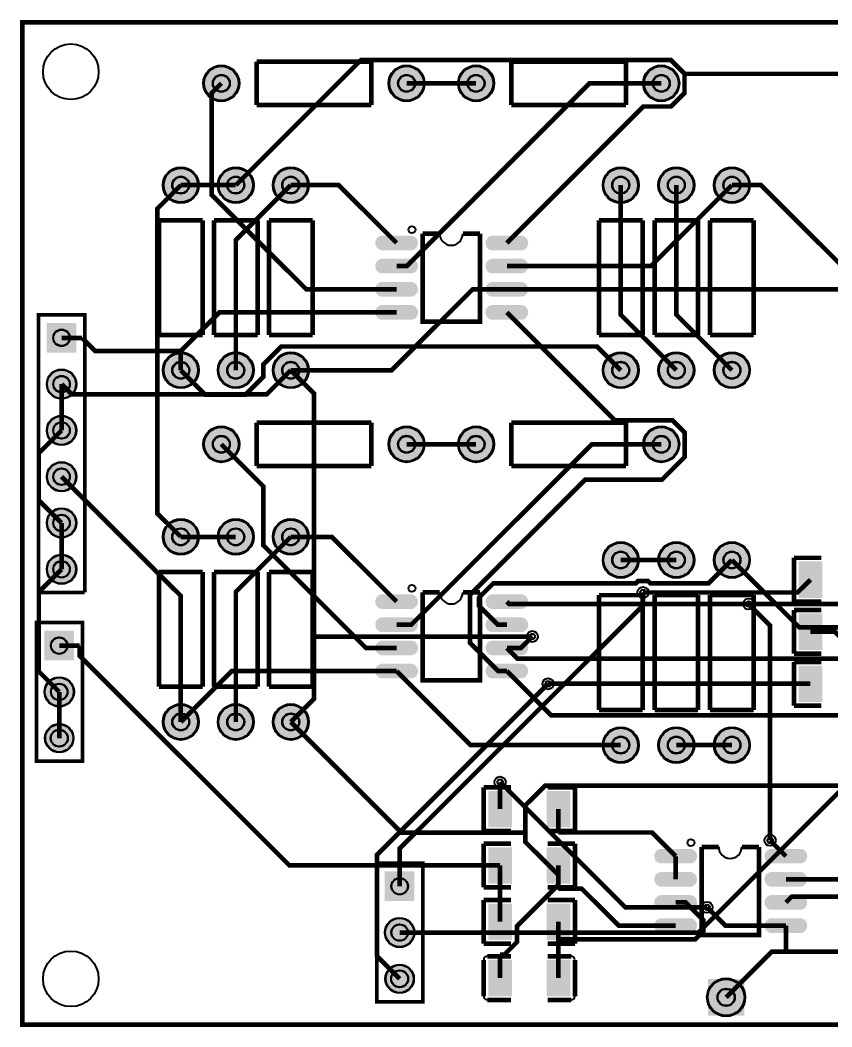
# Model space of a CAD drawing. Extents: x 271 to 3430, y 546 to 2722.
# Drawn here: x 271 to 2023, y 546 to 2722 of the extents above; entities that cross this region are included whole.
import ezdxf

# ---------------------------------------------------------------- set-up
doc = ezdxf.new("R2010")
doc.units = 9
for name, color, linetype, true_color in [('BoardOutLine', 7, 'Continuous', 0xff00ff), ('BottomLayer', 7, 'Continuous', 0x0000ff), ('Hole', 7, 'Continuous', 0x222222), ('Multi-Layer', 7, 'Continuous', 0xc0c0c0), ('TopLayer', 7, 'Continuous', 0xff0000), ('TopPasteMaskLayer', 7, 'Continuous', 0x808080), ('TopSilkLayer', 7, 'Continuous', 0xffcc00), ('TopSolderMaskLayer', 7, 'Continuous', 0x800080)]:
    doc.layers.add(name, color=color, linetype=linetype, true_color=true_color)

msp = doc.modelspace()

# ---------------------------------------------------------------- hatches: boundary and pattern name
at = {"layer": 'Multi-Layer'}
for points in [[(668, 2585, 1), (742, 2585, 1)], [(1068, 2585, 1), (1142, 2585, 1)], [(1218, 2585, 1), (1292, 2585, 1)], [(1618, 2585, 1), (1692, 2585, 1)], [(580.5, 2365, 1), (654.5, 2365, 1)], [(699.2, 2365, 1), (773.2, 2365, 1)], [(818, 2365, 1), (892, 2365, 1)], [(1530.5, 2365, 1), (1604.5, 2365, 1)], [(1650.5, 2365, 1), (1724.5, 2365, 1)], [(1770.5, 2365, 1), (1844.5, 2365, 1)], [(391, 2066), (391, 2004), (329, 2004), (329, 2066)], [(580.5, 1965, 1), (654.5, 1965, 1)], [(699.2, 1965, 1), (773.2, 1965, 1)], [(818, 1965, 1), (892, 1965, 1)], [(1530.5, 1965, 1), (1604.5, 1965, 1)], [(1650.5, 1965, 1), (1724.5, 1965, 1)], [(1770.5, 1965, 1), (1844.5, 1965, 1)], [(329, 1935, 1), (391, 1935, 1)], [(329, 1835, 1), (391, 1835, 1)], [(668, 1805, 1), (742, 1805, 1)], [(1068, 1805, 1), (1142, 1805, 1)], [(1218, 1805, 1), (1292, 1805, 1)], [(1618, 1805, 1), (1692, 1805, 1)], [(329, 1735, 1), (391, 1735, 1)], [(329, 1635, 1), (391, 1635, 1)], [(580.5, 1605, 1), (654.5, 1605, 1)], [(699.2, 1605, 1), (773.2, 1605, 1)], [(818, 1605, 1), (892, 1605, 1)], [(1530.5, 1555, 1), (1604.5, 1555, 1)], [(1650.5, 1555, 1), (1724.5, 1555, 1)], [(1770.5, 1555, 1), (1844.5, 1555, 1)], [(329, 1535, 1), (391, 1535, 1)], [(386, 1339), (324, 1339), (324, 1401), (386, 1401)], [(324, 1270, 1), (386, 1270, 1)], [(580.5, 1205, 1), (654.5, 1205, 1)], [(699.2, 1205, 1), (773.2, 1205, 1)], [(818, 1205, 1), (892, 1205, 1)], [(325, 1170, 1), (385, 1170, 1)], [(1530.5, 1155, 1), (1604.5, 1155, 1)], [(1650.5, 1155, 1), (1724.5, 1155, 1)], [(1770.5, 1155, 1), (1844.5, 1155, 1)], [(1121, 819), (1059, 819), (1059, 881), (1121, 881)], [(1059, 750, 1), (1121, 750, 1)], [(1060, 650, 1), (1120, 650, 1)], [(1755.6, 610, 1), (1834.4, 610, 1)]]:
    msp.add_hatch(color=256, dxfattribs=at).paths.add_polyline_path(points)
at = {"layer": 'TopLayer'}
for points in [[(1054, 2226.2, -0.785398), (1054, 2253.8), (1113, 2253.8, -0.785398), (1113, 2226.2)], [(1292, 2226.2, -0.785398), (1292, 2253.8), (1351, 2253.8, -0.785398), (1351, 2226.2)], [(1054, 2176.2, -0.785398), (1054, 2203.8), (1113, 2203.8, -0.785398), (1113, 2176.2)], [(1292, 2176.2, -0.785398), (1292, 2203.8), (1351, 2203.8, -0.785398), (1351, 2176.2)], [(1054, 2126.2, -0.785398), (1054, 2153.8), (1113, 2153.8, -0.785398), (1113, 2126.2)], [(1292, 2126.2, -0.785398), (1292, 2153.8), (1351, 2153.8, -0.785398), (1351, 2126.2)], [(1054, 2076.2, -0.785398), (1054, 2103.8), (1113, 2103.8, -0.785398), (1113, 2076.2)], [(1292, 2076.2, -0.785398), (1292, 2103.8), (1351, 2103.8, -0.785398), (1351, 2076.2)], [(1953.4, 1549.9), (2000.6, 1549.9), (2000.6, 1475.1), (1953.4, 1475.1)], [(1054, 1451.2, -0.785398), (1054, 1478.8), (1113, 1478.8, -0.785398), (1113, 1451.2)], [(1292, 1451.2, -0.785398), (1292, 1478.8), (1351, 1478.8, -0.785398), (1351, 1451.2)], [(1953.4, 1437.4), (2000.6, 1437.4), (2000.6, 1362.6), (1953.4, 1362.6)], [(1054, 1401.2, -0.785398), (1054, 1428.8), (1113, 1428.8, -0.785398), (1113, 1401.2)], [(1292, 1401.2, -0.785398), (1292, 1428.8), (1351, 1428.8, -0.785398), (1351, 1401.2)], [(1054, 1351.2, -0.785398), (1054, 1378.8), (1113, 1378.8, -0.785398), (1113, 1351.2)], [(1292, 1351.2, -0.785398), (1292, 1378.8), (1351, 1378.8, -0.785398), (1351, 1351.2)], [(1054, 1301.2, -0.785398), (1054, 1328.8), (1113, 1328.8, -0.785398), (1113, 1301.2)], [(1292, 1301.2, -0.785398), (1292, 1328.8), (1351, 1328.8, -0.785398), (1351, 1301.2)], [(2000.6, 1250.1), (1953.4, 1250.1), (1953.4, 1324.9), (2000.6, 1324.9)], [(1330.6, 979.3), (1283.4, 979.3), (1283.4, 1054.1), (1330.6, 1054.1)], [(1456.6, 979.3), (1409.4, 979.3), (1409.4, 1054.1), (1456.6, 1054.1)], [(1330.6, 857.6), (1283.4, 857.6), (1283.4, 932.4), (1330.6, 932.4)], [(1456.6, 857.6), (1409.4, 857.6), (1409.4, 932.4), (1456.6, 932.4)], [(1656.5, 901.2, -0.785398), (1656.5, 928.8), (1715.5, 928.8, -0.785398), (1715.5, 901.2)], [(1894.5, 901.2, -0.785398), (1894.5, 928.8), (1953.5, 928.8, -0.785398), (1953.5, 901.2)], [(1656.5, 851.2, -0.785398), (1656.5, 878.8), (1715.5, 878.8, -0.785398), (1715.5, 851.2)], [(1894.5, 851.2, -0.785398), (1894.5, 878.8), (1953.5, 878.8, -0.785398), (1953.5, 851.2)], [(1656.5, 801.2, -0.785398), (1656.5, 828.8), (1715.5, 828.8, -0.785398), (1715.5, 801.2)], [(1894.5, 801.2, -0.785398), (1894.5, 828.8), (1953.5, 828.8, -0.785398), (1953.5, 801.2)], [(1283.4, 810.7), (1330.6, 810.7), (1330.6, 735.9), (1283.4, 735.9)], [(1409.4, 810.7), (1456.6, 810.7), (1456.6, 735.9), (1409.4, 735.9)], [(1656.5, 751.2, -0.785398), (1656.5, 778.8), (1715.5, 778.8, -0.785398), (1715.5, 751.2)], [(1894.5, 751.2, -0.785398), (1894.5, 778.8), (1953.5, 778.8, -0.785398), (1953.5, 751.2)], [(1283.4, 689.1), (1330.6, 689.1), (1330.6, 614.3), (1283.4, 614.3)], [(1409.4, 689.1), (1456.6, 689.1), (1456.6, 614.3), (1409.4, 614.3)]]:
    msp.add_hatch(color=256, dxfattribs=at).paths.add_polyline_path(points)
at = {"layer": 'TopPasteMaskLayer'}
for points in [[(668, 2585, 1), (742, 2585, 1)], [(1068, 2585, 1), (1142, 2585, 1)], [(1218, 2585, 1), (1292, 2585, 1)], [(1618, 2585, 1), (1692, 2585, 1)], [(580.5, 2365, 1), (654.5, 2365, 1)], [(699.2, 2365, 1), (773.2, 2365, 1)], [(818, 2365, 1), (892, 2365, 1)], [(1530.5, 2365, 1), (1604.5, 2365, 1)], [(1650.5, 2365, 1), (1724.5, 2365, 1)], [(1770.5, 2365, 1), (1844.5, 2365, 1)], [(1054, 2226.2, -0.785398), (1054, 2253.8), (1113, 2253.8, -0.785398), (1113, 2226.2)], [(1292, 2226.2, -0.785398), (1292, 2253.8), (1351, 2253.8, -0.785398), (1351, 2226.2)], [(1054, 2176.2, -0.785398), (1054, 2203.8), (1113, 2203.8, -0.785398), (1113, 2176.2)], [(1292, 2176.2, -0.785398), (1292, 2203.8), (1351, 2203.8, -0.785398), (1351, 2176.2)], [(1054, 2126.2, -0.785398), (1054, 2153.8), (1113, 2153.8, -0.785398), (1113, 2126.2)], [(1292, 2126.2, -0.785398), (1292, 2153.8), (1351, 2153.8, -0.785398), (1351, 2126.2)], [(1054, 2076.2, -0.785398), (1054, 2103.8), (1113, 2103.8, -0.785398), (1113, 2076.2)], [(1292, 2076.2, -0.785398), (1292, 2103.8), (1351, 2103.8, -0.785398), (1351, 2076.2)], [(391, 2066), (391, 2004), (329, 2004), (329, 2066)], [(580.5, 1965, 1), (654.5, 1965, 1)], [(699.2, 1965, 1), (773.2, 1965, 1)], [(818, 1965, 1), (892, 1965, 1)], [(1530.5, 1965, 1), (1604.5, 1965, 1)], [(1650.5, 1965, 1), (1724.5, 1965, 1)], [(1770.5, 1965, 1), (1844.5, 1965, 1)], [(329, 1935, 1), (391, 1935, 1)], [(329, 1835, 1), (391, 1835, 1)], [(668, 1805, 1), (742, 1805, 1)], [(1068, 1805, 1), (1142, 1805, 1)], [(1218, 1805, 1), (1292, 1805, 1)], [(1618, 1805, 1), (1692, 1805, 1)], [(329, 1735, 1), (391, 1735, 1)], [(329, 1635, 1), (391, 1635, 1)], [(580.5, 1605, 1), (654.5, 1605, 1)], [(699.2, 1605, 1), (773.2, 1605, 1)], [(818, 1605, 1), (892, 1605, 1)], [(1530.5, 1555, 1), (1604.5, 1555, 1)], [(1650.5, 1555, 1), (1724.5, 1555, 1)], [(1770.5, 1555, 1), (1844.5, 1555, 1)], [(329, 1535, 1), (391, 1535, 1)], [(1953.4, 1549.9), (2000.6, 1549.9), (2000.6, 1475.1), (1953.4, 1475.1)], [(1054, 1451.2, -0.785398), (1054, 1478.8), (1113, 1478.8, -0.785398), (1113, 1451.2)], [(1292, 1451.2, -0.785398), (1292, 1478.8), (1351, 1478.8, -0.785398), (1351, 1451.2)], [(1953.4, 1437.4), (2000.6, 1437.4), (2000.6, 1362.6), (1953.4, 1362.6)], [(1054, 1401.2, -0.785398), (1054, 1428.8), (1113, 1428.8, -0.785398), (1113, 1401.2)], [(1292, 1401.2, -0.785398), (1292, 1428.8), (1351, 1428.8, -0.785398), (1351, 1401.2)], [(386, 1339), (324, 1339), (324, 1401), (386, 1401)], [(1054, 1351.2, -0.785398), (1054, 1378.8), (1113, 1378.8, -0.785398), (1113, 1351.2)], [(1292, 1351.2, -0.785398), (1292, 1378.8), (1351, 1378.8, -0.785398), (1351, 1351.2)], [(1054, 1301.2, -0.785398), (1054, 1328.8), (1113, 1328.8, -0.785398), (1113, 1301.2)], [(1292, 1301.2, -0.785398), (1292, 1328.8), (1351, 1328.8, -0.785398), (1351, 1301.2)], [(2000.6, 1250.1), (1953.4, 1250.1), (1953.4, 1324.9), (2000.6, 1324.9)], [(324, 1270, 1), (386, 1270, 1)], [(580.5, 1205, 1), (654.5, 1205, 1)], [(699.2, 1205, 1), (773.2, 1205, 1)], [(818, 1205, 1), (892, 1205, 1)], [(325, 1170, 1), (385, 1170, 1)], [(1530.5, 1155, 1), (1604.5, 1155, 1)], [(1650.5, 1155, 1), (1724.5, 1155, 1)], [(1770.5, 1155, 1), (1844.5, 1155, 1)], [(1330.6, 979.3), (1283.4, 979.3), (1283.4, 1054.1), (1330.6, 1054.1)], [(1456.6, 979.3), (1409.4, 979.3), (1409.4, 1054.1), (1456.6, 1054.1)], [(1330.6, 857.6), (1283.4, 857.6), (1283.4, 932.4), (1330.6, 932.4)], [(1456.6, 857.6), (1409.4, 857.6), (1409.4, 932.4), (1456.6, 932.4)], [(1656.5, 901.2, -0.785398), (1656.5, 928.8), (1715.5, 928.8, -0.785398), (1715.5, 901.2)], [(1894.5, 901.2, -0.785398), (1894.5, 928.8), (1953.5, 928.8, -0.785398), (1953.5, 901.2)], [(1121, 819), (1059, 819), (1059, 881), (1121, 881)], [(1656.5, 851.2, -0.785398), (1656.5, 878.8), (1715.5, 878.8, -0.785398), (1715.5, 851.2)], [(1894.5, 851.2, -0.785398), (1894.5, 878.8), (1953.5, 878.8, -0.785398), (1953.5, 851.2)], [(1656.5, 801.2, -0.785398), (1656.5, 828.8), (1715.5, 828.8, -0.785398), (1715.5, 801.2)], [(1894.5, 801.2, -0.785398), (1894.5, 828.8), (1953.5, 828.8, -0.785398), (1953.5, 801.2)], [(1283.4, 810.7), (1330.6, 810.7), (1330.6, 735.9), (1283.4, 735.9)], [(1409.4, 810.7), (1456.6, 810.7), (1456.6, 735.9), (1409.4, 735.9)], [(1059, 750, 1), (1121, 750, 1)], [(1656.5, 751.2, -0.785398), (1656.5, 778.8), (1715.5, 778.8, -0.785398), (1715.5, 751.2)], [(1894.5, 751.2, -0.785398), (1894.5, 778.8), (1953.5, 778.8, -0.785398), (1953.5, 751.2)], [(1060, 650, 1), (1120, 650, 1)], [(1283.4, 689.1), (1330.6, 689.1), (1330.6, 614.3), (1283.4, 614.3)], [(1409.4, 689.1), (1456.6, 689.1), (1456.6, 614.3), (1409.4, 614.3)], [(1755.6, 610, 1), (1834.4, 610, 1)]]:
    msp.add_hatch(color=256, dxfattribs=at).paths.add_polyline_path(points)
at = {"layer": 'TopSilkLayer'}
msp.add_hatch(color=256, dxfattribs=at).paths.add_polyline_path([(1755.6, 649.4), (1834.4, 649.4), (1834.4, 570.6), (1755.6, 570.6)])
at = {"layer": 'TopSolderMaskLayer'}
for points in [[(666, 2585, 1), (744, 2585, 1)], [(1066, 2585, 1), (1144, 2585, 1)], [(1216, 2585, 1), (1294, 2585, 1)], [(1616, 2585, 1), (1694, 2585, 1)], [(578.5, 2365, 1), (656.5, 2365, 1)], [(697.2, 2365, 1), (775.2, 2365, 1)], [(816, 2365, 1), (894, 2365, 1)], [(1528.5, 2365, 1), (1606.5, 2365, 1)], [(1648.5, 2365, 1), (1726.5, 2365, 1)], [(1768.5, 2365, 1), (1846.5, 2365, 1)], [(1049.7, 2224.2, -0.785398), (1049.7, 2255.8), (1117.3, 2255.8, -0.785398), (1117.3, 2224.2)], [(1287.7, 2224.2, -0.785398), (1287.7, 2255.8), (1355.3, 2255.8, -0.785398), (1355.3, 2224.2)], [(1049.7, 2174.2, -0.785398), (1049.7, 2205.8), (1117.3, 2205.8, -0.785398), (1117.3, 2174.2)], [(1287.7, 2174.2, -0.785398), (1287.7, 2205.8), (1355.3, 2205.8, -0.785398), (1355.3, 2174.2)], [(1049.7, 2124.2, -0.785398), (1049.7, 2155.8), (1117.3, 2155.8, -0.785398), (1117.3, 2124.2)], [(1287.7, 2124.2, -0.785398), (1287.7, 2155.8), (1355.3, 2155.8, -0.785398), (1355.3, 2124.2)], [(1049.7, 2074.2, -0.785398), (1049.7, 2105.8), (1117.3, 2105.8, -0.785398), (1117.3, 2074.2)], [(1287.7, 2074.2, -0.785398), (1287.7, 2105.8), (1355.3, 2105.8, -0.785398), (1355.3, 2074.2)], [(392, 2067), (392, 2003), (328, 2003), (328, 2067)], [(578.5, 1965, 1), (656.5, 1965, 1)], [(697.2, 1965, 1), (775.2, 1965, 1)], [(816, 1965, 1), (894, 1965, 1)], [(1528.5, 1965, 1), (1606.5, 1965, 1)], [(1648.5, 1965, 1), (1726.5, 1965, 1)], [(1768.5, 1965, 1), (1846.5, 1965, 1)], [(328, 1935, 1), (392, 1935, 1)], [(328, 1835, 1), (392, 1835, 1)], [(666, 1805, 1), (744, 1805, 1)], [(1066, 1805, 1), (1144, 1805, 1)], [(1216, 1805, 1), (1294, 1805, 1)], [(1616, 1805, 1), (1694, 1805, 1)], [(328, 1735, 1), (392, 1735, 1)], [(328, 1635, 1), (392, 1635, 1)], [(578.5, 1605, 1), (656.5, 1605, 1)], [(697.2, 1605, 1), (775.2, 1605, 1)], [(816, 1605, 1), (894, 1605, 1)], [(1528.5, 1555, 1), (1606.5, 1555, 1)], [(1648.5, 1555, 1), (1726.5, 1555, 1)], [(1768.5, 1555, 1), (1846.5, 1555, 1)], [(328, 1535, 1), (392, 1535, 1)], [(1951.4, 1551.9), (2002.6, 1551.9), (2002.6, 1473.1), (1951.4, 1473.1)], [(1049.7, 1449.2, -0.785398), (1049.7, 1480.8), (1117.3, 1480.8, -0.785398), (1117.3, 1449.2)], [(1287.7, 1449.2, -0.785398), (1287.7, 1480.8), (1355.3, 1480.8, -0.785398), (1355.3, 1449.2)], [(1951.4, 1439.4), (2002.6, 1439.4), (2002.6, 1360.6), (1951.4, 1360.6)], [(1049.7, 1399.2, -0.785398), (1049.7, 1430.8), (1117.3, 1430.8, -0.785398), (1117.3, 1399.2)], [(1287.7, 1399.2, -0.785398), (1287.7, 1430.8), (1355.3, 1430.8, -0.785398), (1355.3, 1399.2)], [(387, 1338), (323, 1338), (323, 1402), (387, 1402)], [(1049.7, 1349.2, -0.785398), (1049.7, 1380.8), (1117.3, 1380.8, -0.785398), (1117.3, 1349.2)], [(1287.7, 1349.2, -0.785398), (1287.7, 1380.8), (1355.3, 1380.8, -0.785398), (1355.3, 1349.2)], [(1049.7, 1299.2, -0.785398), (1049.7, 1330.8), (1117.3, 1330.8, -0.785398), (1117.3, 1299.2)], [(1287.7, 1299.2, -0.785398), (1287.7, 1330.8), (1355.3, 1330.8, -0.785398), (1355.3, 1299.2)], [(2002.6, 1248.1), (1951.4, 1248.1), (1951.4, 1326.9), (2002.6, 1326.9)], [(323, 1270, 1), (387, 1270, 1)], [(578.5, 1205, 1), (656.5, 1205, 1)], [(697.2, 1205, 1), (775.2, 1205, 1)], [(816, 1205, 1), (894, 1205, 1)], [(324, 1170, 1), (386, 1170, 1)], [(1528.5, 1155, 1), (1606.5, 1155, 1)], [(1648.5, 1155, 1), (1726.5, 1155, 1)], [(1768.5, 1155, 1), (1846.5, 1155, 1)], [(1332.6, 977.3), (1281.4, 977.3), (1281.4, 1056.1), (1332.6, 1056.1)], [(1458.6, 977.3), (1407.4, 977.3), (1407.4, 1056.1), (1458.6, 1056.1)], [(1332.6, 855.6), (1281.4, 855.6), (1281.4, 934.4), (1332.6, 934.4)], [(1458.6, 855.6), (1407.4, 855.6), (1407.4, 934.4), (1458.6, 934.4)], [(1652.2, 899.2, -0.785398), (1652.2, 930.8), (1719.8, 930.8, -0.785398), (1719.8, 899.2)], [(1890.2, 899.2, -0.785398), (1890.2, 930.8), (1957.8, 930.8, -0.785398), (1957.8, 899.2)], [(1122, 818), (1058, 818), (1058, 882), (1122, 882)], [(1652.2, 849.2, -0.785398), (1652.2, 880.8), (1719.8, 880.8, -0.785398), (1719.8, 849.2)], [(1890.2, 849.2, -0.785398), (1890.2, 880.8), (1957.8, 880.8, -0.785398), (1957.8, 849.2)], [(1652.2, 799.2, -0.785398), (1652.2, 830.8), (1719.8, 830.8, -0.785398), (1719.8, 799.2)], [(1890.2, 799.2, -0.785398), (1890.2, 830.8), (1957.8, 830.8, -0.785398), (1957.8, 799.2)], [(1281.4, 812.7), (1332.6, 812.7), (1332.6, 733.9), (1281.4, 733.9)], [(1407.4, 812.7), (1458.6, 812.7), (1458.6, 733.9), (1407.4, 733.9)], [(1058, 750, 1), (1122, 750, 1)], [(1652.2, 749.2, -0.785398), (1652.2, 780.8), (1719.8, 780.8, -0.785398), (1719.8, 749.2)], [(1890.2, 749.2, -0.785398), (1890.2, 780.8), (1957.8, 780.8, -0.785398), (1957.8, 749.2)], [(1059, 650, 1), (1121, 650, 1)], [(1281.4, 691.1), (1332.6, 691.1), (1332.6, 612.3), (1281.4, 612.3)], [(1407.4, 691.1), (1458.6, 691.1), (1458.6, 612.3), (1407.4, 612.3)], [(1753.6, 610, 1), (1836.4, 610, 1)]]:
    msp.add_hatch(color=256, dxfattribs=at).paths.add_polyline_path(points)

# ---------------------------------------------------------------- linework, layer by layer
at = {"layer": 'BoardOutLine', "const_width": 10}
msp.add_lwpolyline([(275.6, 2716.5), (3425.2, 2716.5), (3425.2, 551.2), (275.6, 551.2), (275.6, 2716.5)], close=True, dxfattribs=at)
at = {"layer": 'BottomLayer', "const_width": 10}
for points in [[(617.5, 2365), (566.5, 2313.9), (566.5, 1656), (617.5, 1605)], [(736.3, 2365), (617.5, 2365)], [(855, 2365), (736.3, 2246.2), (736.3, 1965)], [(1567.5, 2365), (1567.5, 2085), (1687.5, 1965)], [(1807.5, 1965), (1687.5, 2085), (1687.5, 2365)], [(2659.7, 1575.7), (1870.4, 2365), (1807.5, 2365)], [(617.5, 1965), (670.5, 1912), (757, 1912), (795.6, 1950.6), (795.6, 1977.4), (834.5, 2016.3), (1516.2, 2016.3), (1567.5, 1965)], [(905.1, 1389.6), (905.1, 1914.9), (855, 1965)], [(360, 1935), (360, 1835)], [(360, 1835), (310.9, 1785.9), (310.9, 1684.1), (360, 1635)], [(617.5, 1205), (617.5, 1477.5), (360, 1735)], [(360, 1635), (360, 1535)], [(855, 1605), (736.3, 1486.2), (736.3, 1205)], [(1807.5, 1555), (1953.1, 1409.4), (2648.4, 1409.4)], [(360, 1535), (310.9, 1485.9), (310.9, 1314.1), (355, 1270)], [(1615.7, 1484.8), (1615.7, 1457), (1090, 931.3), (1090, 850)], [(1890, 949), (1890, 1413.4), (1843.7, 1459.7)], [(855, 1205), (905.1, 1255.1), (905.1, 1389.6)], [(905.1, 1389.6), (1376.5, 1389.6)], [(1090, 750), (1735.2, 750), (2319.2, 1334)], [(1090, 650), (1041.1, 698.9), (1041.1, 917.9), (1410.7, 1287.5)], [(1307, 1074.9), (1577.2, 804.7), (1753.7, 804.7)]]:
    msp.add_lwpolyline(points, dxfattribs=at)
at = {"layer": 'Hole'}
for centre in [(1615.7, 1484.8), (1843.7, 1459.7), (1376.5, 1389.6), (1410.7, 1287.5), (1307, 1074.9), (1890, 949), (1753.7, 804.7)]:
    msp.add_circle(centre, 6, dxfattribs=at)
at = {"layer": 'Multi-Layer'}
for centre, radius in [((380, 2610), 60), ((705, 2585), 37), ((1105, 2585), 37), ((1255, 2585), 37), ((1655, 2585), 37), ((705, 2585), 17.7), ((1105, 2585), 17.7), ((1255, 2585), 17.7), ((1655, 2585), 17.7), ((617.5, 2365), 37), ((736.2, 2365), 37), ((855, 2365), 37), ((1567.5, 2365), 37), ((1687.5, 2365), 37), ((1807.5, 2365), 37), ((617.5, 2365), 17.7), ((736.2, 2365), 17.7), ((855, 2365), 17.7), ((1567.5, 2365), 17.7), ((1687.5, 2365), 17.7), ((1807.5, 2365), 17.7), ((360, 2035), 17.5), ((617.5, 1965), 37), ((736.2, 1965), 37), ((855, 1965), 37), ((1567.5, 1965), 37), ((1687.5, 1965), 37), ((1807.5, 1965), 37), ((617.5, 1965), 17.7), ((736.2, 1965), 17.7), ((855, 1965), 17.7), ((1567.5, 1965), 17.7), ((1687.5, 1965), 17.7), ((1807.5, 1965), 17.7), ((360, 1935), 31), ((360, 1935), 17.5), ((360, 1835), 31), ((360, 1835), 17.5), ((705, 1805), 37), ((1105, 1805), 37), ((1255, 1805), 37), ((1655, 1805), 37), ((705, 1805), 17.7), ((1105, 1805), 17.7), ((1255, 1805), 17.7), ((1655, 1805), 17.7), ((360, 1735), 31), ((360, 1735), 17.5), ((360, 1635), 31), ((360, 1635), 17.5), ((617.5, 1605), 37), ((736.2, 1605), 37), ((855, 1605), 37), ((617.5, 1605), 17.7), ((736.2, 1605), 17.7), ((855, 1605), 17.7), ((1567.5, 1555), 37), ((1687.5, 1555), 37), ((1807.5, 1555), 37), ((1567.5, 1555), 17.7), ((1687.5, 1555), 17.7), ((1807.5, 1555), 17.7), ((360, 1535), 31), ((360, 1535), 17.5), ((1615.7, 1484.8), 12), ((1843.7, 1459.7), 12), ((1376.5, 1389.6), 12), ((355, 1370), 17.5), ((355, 1270), 31), ((355, 1270), 17.5), ((1410.7, 1287.5), 12), ((617.5, 1205), 37), ((736.2, 1205), 37), ((855, 1205), 37), ((617.5, 1205), 17.7), ((736.2, 1205), 17.7), ((855, 1205), 17.7), ((355, 1170), 30), ((355, 1170), 18), ((1567.5, 1155), 37), ((1687.5, 1155), 37), ((1807.5, 1155), 37), ((1567.5, 1155), 17.7), ((1687.5, 1155), 17.7), ((1807.5, 1155), 17.7), ((1307, 1074.9), 12), ((1890, 949), 12), ((1090, 850), 17.5), ((1753.7, 804.7), 12), ((1090, 750), 31), ((1090, 750), 17.5), ((380, 650), 60), ((1090, 650), 30), ((1090, 650), 18), ((1795, 610), 39.4), ((1795, 610), 18)]:
    msp.add_circle(centre, radius, dxfattribs=at)
at = {"layer": 'TopLayer', "const_width": 10}
for points in [[(736.3, 2365), (1006.3, 2635.1), (1675.8, 2635.1), (1705.1, 2605.7), (1705.1, 2605.5)], [(1705.1, 2605.5), (1705.1, 2564.2), (1675.8, 2534.9), (1616.4, 2534.9), (1321.5, 2240)], [(2328, 2457.2), (2291.3, 2494), (2291.3, 2549.7), (2235.5, 2605.5), (1705.1, 2605.5)], [(1083.5, 2140), (888.3, 2140), (683.9, 2344.4), (683.9, 2563.9), (705, 2585)], [(1083.5, 2190), (1105.2, 2190), (1500.2, 2585), (1655, 2585)], [(1105, 2585), (1255, 2585)], [(1083.5, 2240), (958.5, 2365), (855, 2365)], [(1321.5, 2190), (1632.5, 2190), (1807.5, 2365)], [(2202, 2283.7), (2058.3, 2140), (1321.5, 2140)], [(1321.5, 2140), (1247.8, 2140), (1072.8, 1965), (855, 1965)], [(1083.5, 2090), (701.1, 2090), (617.5, 2006.4)], [(1321.5, 2090), (1554.8, 1856.7), (1679.3, 1856.7), (1705.2, 1830.8), (1705.2, 1777.2), (1656.3, 1728.3), (1490.6, 1728.3), (1242, 1479.7), (1242, 1376.1), (1303, 1315), (1321.5, 1315)], [(360, 2035), (404.1, 2035)], [(617.5, 2006.4), (432.7, 2006.4), (404.1, 2035)], [(617.5, 2006.4), (617.5, 1965)], [(855, 1965), (803, 1913), (382, 1913), (360, 1935)], [(705, 1805), (795.6, 1714.4), (795.6, 1586.7), (1017.3, 1365), (1083.5, 1365)], [(1083.5, 1415), (1115, 1415), (1505, 1805), (1655, 1805)], [(1105, 1805), (1255, 1805)], [(736.3, 1605), (617.5, 1605)], [(1083.5, 1465), (943.5, 1605), (855, 1605)], [(1321.5, 1415), (1302.4, 1415), (1261.7, 1455.7), (1261.7, 1473.8), (1292.5, 1504.6), (1600, 1504.6), (1605.3, 1509.9), (1626.1, 1509.9), (1631.4, 1504.6), (1757.1, 1504.6), (1807.5, 1555)], [(1567.5, 1555), (1687.5, 1555)], [(2103, 1522), (2040.7, 1459.7), (1843.7, 1459.7)], [(1977, 1512.5), (1949.3, 1484.8), (1615.7, 1484.8)], [(1843.7, 1459.7), (1326.8, 1459.7), (1321.5, 1465)], [(1376.5, 1389.6), (1351.9, 1365), (1321.5, 1365)], [(1977, 1400), (2030, 1400), (2053, 1377)], [(355, 1370), (399.1, 1370)], [(1307, 895), (852.1, 895), (399.1, 1348), (399.1, 1370)], [(1321.5, 1365), (1344.6, 1341.9), (2048.6, 1341.9), (2097.3, 1293.2)], [(1083.5, 1315), (727.5, 1315), (617.5, 1205)], [(1567.5, 1155), (1243.5, 1155), (1083.5, 1315)], [(1321.5, 1315), (1417.3, 1219.2), (2334.5, 1219.2), (2838.7, 715), (2859, 715)], [(1977, 1287.5), (1410.7, 1287.5)], [(355, 1270), (355, 1170)], [(1361.7, 966), (1094, 966), (855, 1205)], [(1687.5, 1155), (1807.5, 1155)], [(1307, 1074.9), (1307, 1016.7)], [(2213, 1063.8), (2209.6, 1067.2), (1403.9, 1067.2), (1361.7, 1025), (1361.7, 966)], [(1433, 1016.7), (1433, 966.2)], [(1433, 874.2), (1361.7, 945.5), (1361.7, 966)], [(1686, 915), (1634.8, 966.2), (1433, 966.2)], [(1924, 915), (1890, 949)], [(1686, 865), (1686, 915)], [(1307, 895), (1307, 773.3)], [(1433, 895), (1433, 874.2)], [(2087, 895), (2057, 865), (2057, 865), (1924, 865)], [(1433, 874.2), (1433, 853.3)], [(1433, 853.3), (1343.7, 764.1), (1343.7, 729.7), (1316.2, 702.2), (1307, 702.2)], [(1433, 853.3), (1433, 844.5)], [(1686, 765), (1563, 765), (1483.5, 844.5), (1433, 844.5)], [(1924, 815), (1936.2, 827.2), (2087, 827.2)], [(1686, 815), (1707.7, 815), (1745.5, 777.2), (1745.5, 752.5), (1728.4, 735.5), (1433, 735.5)], [(1924, 765), (1793.4, 765), (1753.7, 804.7)], [(1433, 773.3), (1433, 748.1)], [(1924, 765), (1924, 708.8)], [(1433, 748.1), (1433, 735.5)], [(1433, 735.5), (1433, 651.7)], [(1307, 651.7), (1307, 702.2)], [(1924, 708.8), (1893.8, 708.8), (1795, 610)], [(2087, 708.8), (1924, 708.8)]]:
    msp.add_lwpolyline(points, dxfattribs=at)
at = {"layer": 'TopPasteMaskLayer'}
for centre, radius in [((705, 2585), 37), ((1105, 2585), 37), ((1255, 2585), 37), ((1655, 2585), 37), ((705, 2585), 17.7), ((1105, 2585), 17.7), ((1255, 2585), 17.7), ((1655, 2585), 17.7), ((617.5, 2365), 37), ((736.2, 2365), 37), ((855, 2365), 37), ((1567.5, 2365), 37), ((1687.5, 2365), 37), ((1807.5, 2365), 37), ((617.5, 2365), 17.7), ((736.2, 2365), 17.7), ((855, 2365), 17.7), ((1567.5, 2365), 17.7), ((1687.5, 2365), 17.7), ((1807.5, 2365), 17.7), ((360, 2035), 17.5), ((617.5, 1965), 37), ((736.2, 1965), 37), ((855, 1965), 37), ((1567.5, 1965), 37), ((1687.5, 1965), 37), ((1807.5, 1965), 37), ((617.5, 1965), 17.7), ((736.2, 1965), 17.7), ((855, 1965), 17.7), ((1567.5, 1965), 17.7), ((1687.5, 1965), 17.7), ((1807.5, 1965), 17.7), ((360, 1935), 31), ((360, 1935), 17.5), ((360, 1835), 31), ((360, 1835), 17.5), ((705, 1805), 37), ((1105, 1805), 37), ((1255, 1805), 37), ((1655, 1805), 37), ((705, 1805), 17.7), ((1105, 1805), 17.7), ((1255, 1805), 17.7), ((1655, 1805), 17.7), ((360, 1735), 31), ((360, 1735), 17.5), ((360, 1635), 31), ((360, 1635), 17.5), ((617.5, 1605), 37), ((736.2, 1605), 37), ((855, 1605), 37), ((617.5, 1605), 17.7), ((736.2, 1605), 17.7), ((855, 1605), 17.7), ((1567.5, 1555), 37), ((1687.5, 1555), 37), ((1807.5, 1555), 37), ((1567.5, 1555), 17.7), ((1687.5, 1555), 17.7), ((1807.5, 1555), 17.7), ((360, 1535), 31), ((360, 1535), 17.5), ((355, 1370), 17.5), ((355, 1270), 31), ((355, 1270), 17.5), ((617.5, 1205), 37), ((736.2, 1205), 37), ((855, 1205), 37), ((617.5, 1205), 17.7), ((736.2, 1205), 17.7), ((855, 1205), 17.7), ((355, 1170), 30), ((355, 1170), 18), ((1567.5, 1155), 37), ((1687.5, 1155), 37), ((1807.5, 1155), 37), ((1567.5, 1155), 17.7), ((1687.5, 1155), 17.7), ((1807.5, 1155), 17.7), ((1090, 850), 17.5), ((1090, 750), 31), ((1090, 750), 17.5), ((1090, 650), 30), ((1090, 650), 18), ((1795, 610), 39.4), ((1795, 610), 18)]:
    msp.add_circle(centre, radius, dxfattribs=at)
at = {"layer": 'TopSilkLayer'}
for points, const_width in [([(781, 2538), (781, 2632)], 10), ([(781, 2632), (1029, 2632)], 10), ([(1029, 2632), (1029, 2538)], 10), ([(1331, 2538), (1331, 2632)], 10), ([(1331, 2632), (1579, 2632)], 10), ([(1579, 2632), (1579, 2538)], 10), ([(1029, 2538), (781, 2538)], 10), ([(1579, 2538), (1331, 2538)], 10), ([(570.5, 2041), (570.5, 2289)], 10), ([(570.5, 2289), (664.5, 2289)], 10), ([(664.5, 2289), (664.5, 2041)], 10), ([(689.2, 2041), (689.2, 2289)], 10), ([(689.2, 2289), (783.2, 2289)], 10), ([(783.2, 2289), (783.2, 2041)], 10), ([(808, 2041), (808, 2289)], 10), ([(808, 2289), (902, 2289)], 10), ([(902, 2289), (902, 2041)], 10), ([(1520.5, 2041), (1520.5, 2289)], 10), ([(1520.5, 2289), (1614.5, 2289)], 10), ([(1614.5, 2289), (1614.5, 2041)], 10), ([(1640.5, 2041), (1640.5, 2289)], 10), ([(1640.5, 2289), (1734.5, 2289)], 10), ([(1734.5, 2289), (1734.5, 2041)], 10), ([(1760.5, 2041), (1760.5, 2289)], 10), ([(1760.5, 2289), (1854.5, 2289)], 10), ([(1854.5, 2289), (1854.5, 2041)], 10), ([(1139.5, 2260), (1139.5, 2070), (1263.5, 2070), (1263.5, 2260)], 10), ([(1176.5, 2260), (1139.5, 2260)], 10), ([(1263.5, 2260), (1226.5, 2260)], 10), ([(410, 2010), (410, 2085), (310, 2085), (310, 1485), (410, 1485)], 8), ([(664.5, 2041), (570.5, 2041)], 10), ([(783.2, 2041), (689.2, 2041)], 10), ([(902, 2041), (808, 2041)], 10), ([(1614.5, 2041), (1520.5, 2041)], 10), ([(1734.5, 2041), (1640.5, 2041)], 10), ([(1854.5, 2041), (1760.5, 2041)], 10), ([(410, 1485), (410, 2010)], 7.99), ([(781, 1758), (781, 1852)], 10), ([(781, 1852), (1029, 1852)], 10), ([(1029, 1852), (1029, 1758)], 10), ([(1331, 1758), (1331, 1852)], 10), ([(1331, 1852), (1579, 1852)], 10), ([(1579, 1852), (1579, 1758)], 10), ([(1029, 1758), (781, 1758)], 10), ([(1579, 1758), (1331, 1758)], 10), ([(1941.6, 1559.7), (1941.6, 1465.3)], 10), ([(2000.6, 1559.7), (1941.6, 1559.7)], 10), ([(570.5, 1281), (570.5, 1529)], 10), ([(570.5, 1529), (664.5, 1529)], 10), ([(664.5, 1529), (664.5, 1281)], 10), ([(689.2, 1281), (689.2, 1529)], 10), ([(689.2, 1529), (783.2, 1529)], 10), ([(783.2, 1529), (783.2, 1281)], 10), ([(808, 1281), (808, 1529)], 10), ([(808, 1529), (902, 1529)], 10), ([(902, 1529), (902, 1281)], 10), ([(1139.5, 1485), (1139.5, 1295), (1263.5, 1295), (1263.5, 1485)], 10), ([(1176.5, 1485), (1139.5, 1485)], 10), ([(1263.5, 1485), (1226.5, 1485)], 10), ([(1520.5, 1231), (1520.5, 1479)], 10), ([(1520.5, 1479), (1614.5, 1479)], 10), ([(1614.5, 1479), (1614.5, 1231)], 10), ([(1640.5, 1479), (1734.5, 1479)], 10), ([(1640.5, 1231), (1640.5, 1479)], 10), ([(1734.5, 1479), (1734.5, 1231)], 10), ([(1760.5, 1231), (1760.5, 1479)], 10), ([(1760.5, 1479), (1854.5, 1479)], 10), ([(1854.5, 1479), (1854.5, 1231)], 10), ([(2000.6, 1465.3), (1941.6, 1465.3)], 10), ([(1941.6, 1447.2), (1941.6, 1352.8)], 10), ([(2000.6, 1447.2), (1941.6, 1447.2)], 10), ([(2000.6, 1352.8), (1941.6, 1352.8)], 10), ([(2000.6, 1334.7), (1941.6, 1334.7)], 10), ([(1941.6, 1240.3), (1941.6, 1334.7)], 10), ([(664.5, 1281), (570.5, 1281)], 10), ([(783.2, 1281), (689.2, 1281)], 10), ([(902, 1281), (808, 1281)], 10), ([(2000.6, 1240.3), (1941.6, 1240.3)], 10), ([(1614.5, 1231), (1520.5, 1231)], 10), ([(1734.5, 1231), (1640.5, 1231)], 10), ([(1854.5, 1231), (1760.5, 1231)], 10), ([(1330.6, 1063.9), (1271.6, 1063.9)], 10), ([(1271.6, 969.4), (1271.6, 1063.9)], 10), ([(1409.4, 1063.9), (1468.4, 1063.9)], 10), ([(1468.4, 969.4), (1468.4, 1063.9)], 10), ([(1330.6, 969.4), (1271.6, 969.4)], 10), ([(1409.4, 969.4), (1468.4, 969.4)], 10), ([(1330.6, 942.2), (1271.6, 942.2)], 10), ([(1271.6, 847.8), (1271.6, 942.2)], 10), ([(1409.4, 942.2), (1468.4, 942.2)], 10), ([(1468.4, 847.8), (1468.4, 942.2)], 10), ([(1742, 935), (1742, 745), (1866, 745), (1866, 935)], 10), ([(1779, 935), (1742, 935)], 10), ([(1866, 935), (1829, 935)], 10), ([(1330.6, 847.8), (1271.6, 847.8)], 10), ([(1409.4, 847.8), (1468.4, 847.8)], 10), ([(1271.6, 820.6), (1271.6, 726.1)], 10), ([(1330.6, 820.6), (1271.6, 820.6)], 10), ([(1409.4, 820.6), (1468.4, 820.6)], 10), ([(1468.4, 820.6), (1468.4, 726.1)], 10), ([(1330.6, 726.1), (1271.6, 726.1)], 10), ([(1409.4, 726.1), (1468.4, 726.1)], 10), ([(1279.4, 698.9), (1283.4, 698.9)], 10), ([(1330.6, 698.9), (1283.4, 698.9)], 10), ([(1409.4, 698.9), (1456.6, 698.9)], 10), ([(1460.6, 698.9), (1456.6, 698.9)], 10), ([(1271.6, 691), (1271.6, 612.3)], 10), ([(1468.4, 691), (1468.4, 612.3)], 10), ([(1279.4, 604.4), (1283.4, 604.4)], 10), ([(1330.6, 604.4), (1283.4, 604.4)], 10), ([(1409.4, 604.4), (1456.6, 604.4)], 10), ([(1460.6, 604.4), (1456.6, 604.4)], 10)]:
    msp.add_lwpolyline(points, dxfattribs=dict(at, const_width=const_width))
at = {"layer": 'TopSilkLayer', "const_width": 8}
for points in [[(405, 1220), (405, 1120), (306, 1120), (306, 1420), (405, 1420), (405, 1220)], [(1140, 700), (1140, 600), (1041, 600), (1041, 900), (1140, 900), (1140, 700)]]:
    msp.add_lwpolyline(points, close=True, dxfattribs=at)
at = {"layer": 'TopSilkLayer'}
for centre in [(1116.5, 2269), (1116.5, 1494), (1719, 944)]:
    msp.add_circle(centre, 7.5, dxfattribs=at)
for centre, radius, start, end in [((1201.5, 2260), 25, 180, 0), ((1201.5, 1485), 25, 180, 0), ((1804, 935), 25, 180, 0), ((1279.4, 691), 7.87, 90, 180), ((1460.6, 691), 7.87, 0, 90), ((1279.4, 612.3), 7.87, 180, 270), ((1460.6, 612.3), 7.87, 270, 0)]:
    msp.add_arc(centre, radius, start, end, dxfattribs=at)
at = {"layer": 'TopSolderMaskLayer'}
for centre, radius in [((705, 2585), 39), ((1105, 2585), 39), ((1255, 2585), 39), ((1655, 2585), 39), ((705, 2585), 18.7), ((1105, 2585), 18.7), ((1255, 2585), 18.7), ((1655, 2585), 18.7), ((617.5, 2365), 39), ((736.2, 2365), 39), ((855, 2365), 39), ((1567.5, 2365), 39), ((1687.5, 2365), 39), ((1807.5, 2365), 39), ((617.5, 2365), 18.7), ((736.2, 2365), 18.7), ((855, 2365), 18.7), ((1567.5, 2365), 18.7), ((1687.5, 2365), 18.7), ((1807.5, 2365), 18.7), ((360, 2035), 18.1), ((617.5, 1965), 39), ((736.2, 1965), 39), ((855, 1965), 39), ((1567.5, 1965), 39), ((1687.5, 1965), 39), ((1807.5, 1965), 39), ((617.5, 1965), 18.7), ((736.2, 1965), 18.7), ((855, 1965), 18.7), ((1567.5, 1965), 18.7), ((1687.5, 1965), 18.7), ((1807.5, 1965), 18.7), ((360, 1935), 32), ((360, 1935), 18.1), ((360, 1835), 32), ((360, 1835), 18.1), ((705, 1805), 39), ((1105, 1805), 39), ((1255, 1805), 39), ((1655, 1805), 39), ((705, 1805), 18.7), ((1105, 1805), 18.7), ((1255, 1805), 18.7), ((1655, 1805), 18.7), ((360, 1735), 32), ((360, 1735), 18.1), ((360, 1635), 32), ((360, 1635), 18.1), ((617.5, 1605), 39), ((736.2, 1605), 39), ((855, 1605), 39), ((617.5, 1605), 18.7), ((736.2, 1605), 18.7), ((855, 1605), 18.7), ((1567.5, 1555), 39), ((1687.5, 1555), 39), ((1807.5, 1555), 39), ((360, 1535), 32), ((1567.5, 1555), 18.7), ((1687.5, 1555), 18.7), ((1807.5, 1555), 18.7), ((360, 1535), 18.1), ((355, 1370), 18.1), ((355, 1270), 32), ((355, 1270), 18.1), ((617.5, 1205), 39), ((736.2, 1205), 39), ((855, 1205), 39), ((617.5, 1205), 18.7), ((736.2, 1205), 18.7), ((855, 1205), 18.7), ((355, 1170), 31), ((355, 1170), 18.6), ((1567.5, 1155), 39), ((1687.5, 1155), 39), ((1807.5, 1155), 39), ((1567.5, 1155), 18.7), ((1687.5, 1155), 18.7), ((1807.5, 1155), 18.7), ((1090, 850), 18.1), ((1090, 750), 32), ((1090, 750), 18.1), ((1090, 650), 31), ((1090, 650), 18.6), ((1795, 610), 41.4), ((1795, 610), 18.9)]:
    msp.add_circle(centre, radius, dxfattribs=at)

doc.saveas('drawing.dxf')
